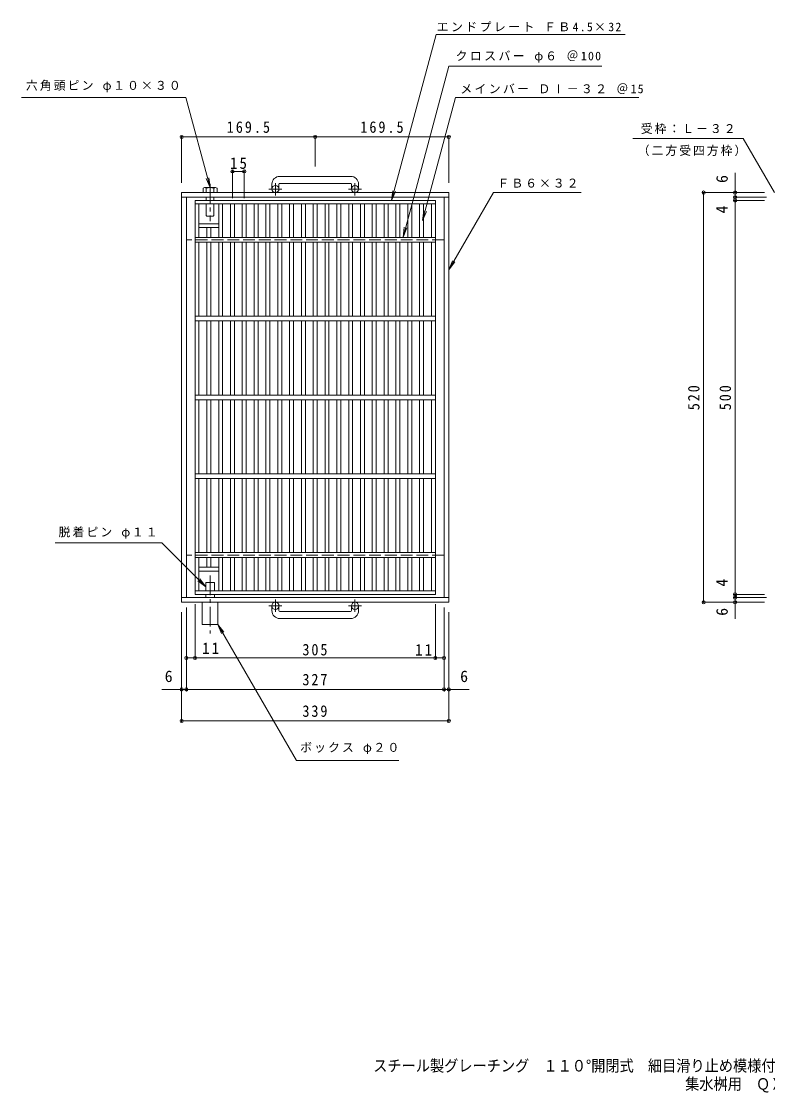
# Model space of a CAD drawing. Units: millimetres, scale not verified. Extents: x -870 to 882, y -688 to 672.
# Drawn here: x -870 to 77, y -688 to 672 of the extents above; entities that cross this region are included whole.
import ezdxf
from ezdxf.enums import TextEntityAlignment as Align

# ---------------------------------------------------------------- set-up
doc = ezdxf.new("R2010")
doc.units = ezdxf.units.MM
doc.header["$LTSCALE"] = 5
doc.header["$PDMODE"] = 32
doc.header["$PDSIZE"] = 4
doc.linetypes.add('CHAIN1', pattern=[8, 5, -1, 1, -1])
doc.linetypes.add('DASHED3', pattern=[4, 3, -1])
for name, color, linetype, lineweight in [('1-1_1-1ﾚｲﾔ', 2, 'Continuous', 9), ('1-2_1-2ﾚｲﾔ', 3, 'Continuous', 9), ('1-4_1-4ﾚｲﾔ', 7, 'Continuous', 9), ('1-5_1-5ﾚｲﾔ', 7, 'Continuous', 9), ('1-9', 4, 'Continuous', 9)]:
    doc.layers.add(name, color=color, linetype=linetype, lineweight=lineweight)
doc.layers.add('F-5_F-5ﾚｲﾔ', color=2, linetype='Continuous')
doc.styles.add('ＭＳ ゴシック', font='')
doc.styles.get('ＭＳ ゴシック').set_extended_font_data('MS Gothic')

msp = doc.modelspace()

# ---------------------------------------------------------------- linework, layer by layer
at = {"layer": '1-1_1-1ﾚｲﾔ'}
for p, q in [((-551.942, 464.979), (-551.942, 458.879)), ((-542.942, 464.979), (-542.942, 458.879)), ((-451.942, 474.979), (-541.942, 474.979)), ((-541.942, 465.979), (-451.942, 465.979)), ((-450.942, 464.979), (-450.942, 458.879)), ((-441.942, 464.979), (-441.942, 458.879)), ((-666.442, -65.621), (-666.442, 454.379)), ((-327.442, 454.379), (-666.442, 454.379)), ((-327.442, -65.621), (-327.442, 454.379)), ((-327.442, 448.379), (-666.442, 448.379)), ((-660.442, -59.621), (-660.442, 448.379)), ((-333.442, -59.621), (-333.442, 448.379)), ((-327.442, -59.621), (-666.442, -59.621)), ((-327.442, -65.621), (-666.442, -65.621)), ((-551.942, -76.222), (-551.942, -70.122)), ((-542.942, -76.222), (-542.942, -70.122)), ((-541.942, -77.222), (-451.942, -77.222)), ((-450.942, -76.222), (-450.942, -70.122)), ((-441.942, -76.222), (-441.942, -70.122)), ((-451.942, -86.222), (-541.942, -86.222))]:
    msp.add_line(p, q, dxfattribs=at)
at = {"layer": '1-1_1-1ﾚｲﾔ', "linetype": 'CHAIN1'}
for p, q in [((-547.442, 450.772), (-547.442, 466.369)), ((-446.442, 450.772), (-446.442, 466.369)), ((-539.279, 458.879), (-555.686, 458.879)), ((-438.279, 458.879), (-454.686, 458.879)), ((-547.442, -62.014), (-547.442, -77.612)), ((-446.442, -62.014), (-446.442, -77.612)), ((-539.279, -70.122), (-555.686, -70.122)), ((-438.279, -70.122), (-454.686, -70.122))]:
    msp.add_line(p, q, dxfattribs=at)
at = {"layer": '1-1_1-1ﾚｲﾔ', "linetype": 'DASHED3'}
for p, q in [((-333.442, 394.38), (-660.442, 394.38)), ((-333.442, -5.622), (-660.442, -5.622))]:
    msp.add_line(p, q, dxfattribs=at)
at = {"layer": '1-1_1-1ﾚｲﾔ'}
for centre in [(-547.442, 458.879), (-446.442, 458.879), (-547.442, -70.122), (-446.442, -70.122)]:
    msp.add_circle(centre, 4.5, dxfattribs=at)
for centre, radius, start, end in [((-541.942, 464.979), 10, 90, 180), ((-541.942, 464.979), 1, 90, 180), ((-451.942, 464.979), 10, 0, 90), ((-451.942, 464.979), 1, 0, 90), ((-541.942, -76.222), 10, 180, 270), ((-541.942, -76.222), 1, 180, 270), ((-451.942, -76.222), 10, 270, 0), ((-451.942, -76.222), 1, 270, 0)]:
    msp.add_arc(centre, radius, start, end, dxfattribs=at)
at = {"layer": '1-2_1-2ﾚｲﾔ'}
for p, q in [((-649.442, -55.622), (-649.442, 444.379)), ((-649.442, 444.379), (-344.442, 444.379)), ((-649.442, 439.878), (-344.442, 439.878)), ((-644.441, 397.379), (-644.441, 439.878)), ((-619.442, 397.379), (-619.442, 439.878)), ((-614.442, 397.379), (-614.442, 439.878)), ((-604.442, 397.379), (-604.442, 439.878)), ((-599.442, 397.379), (-599.442, 439.878)), ((-589.442, 397.379), (-589.442, 439.878)), ((-584.442, 397.379), (-584.442, 439.878)), ((-574.442, 397.379), (-574.442, 439.878)), ((-569.442, 397.379), (-569.442, 439.878)), ((-559.442, 397.379), (-559.442, 439.878)), ((-554.442, 397.379), (-554.442, 439.878)), ((-544.442, 397.379), (-544.442, 439.878)), ((-539.442, 397.379), (-539.442, 439.878)), ((-529.442, 397.379), (-529.442, 439.878)), ((-524.442, 397.379), (-524.442, 439.878)), ((-514.442, 397.379), (-514.442, 439.878)), ((-509.442, 397.379), (-509.442, 439.878)), ((-499.442, 397.379), (-499.442, 439.878)), ((-494.442, 397.379), (-494.442, 439.878)), ((-484.442, 397.379), (-484.442, 439.878)), ((-479.442, 397.379), (-479.442, 439.878)), ((-469.442, 397.379), (-469.442, 439.878)), ((-464.442, 397.379), (-464.442, 439.878)), ((-454.442, 397.379), (-454.442, 439.878)), ((-449.442, 397.379), (-449.442, 439.878)), ((-439.442, 397.379), (-439.442, 439.878)), ((-434.442, 397.379), (-434.442, 439.878)), ((-424.442, 397.379), (-424.442, 439.878)), ((-419.442, 397.379), (-419.442, 439.878)), ((-409.442, 397.379), (-409.442, 439.878)), ((-404.442, 397.379), (-404.442, 439.878)), ((-394.442, 397.379), (-394.442, 439.878)), ((-389.442, 397.379), (-389.442, 439.878)), ((-379.442, 397.379), (-379.442, 439.878)), ((-374.442, 397.379), (-374.442, 439.878)), ((-364.442, 397.379), (-364.442, 439.878)), ((-359.442, 397.379), (-359.442, 439.878)), ((-349.441, 397.379), (-349.441, 439.878)), ((-344.442, -55.622), (-344.442, 444.379)), ((-644.441, 414.879), (-619.561, 414.879)), ((-644.441, 409.878), (-619.561, 409.878)), ((-634.442, 397.379), (-634.442, 409.878)), ((-629.442, 397.379), (-629.442, 409.878)), ((-344.442, 397.379), (-649.442, 397.379)), ((-344.442, 391.379), (-649.442, 391.379)), ((-644.441, 297.379), (-644.441, 391.379)), ((-634.442, 297.379), (-634.442, 391.379)), ((-629.442, 297.379), (-629.442, 391.379)), ((-619.442, 297.379), (-619.442, 391.379)), ((-614.442, 297.379), (-614.442, 391.379)), ((-604.442, 297.379), (-604.442, 391.379)), ((-599.442, 297.379), (-599.442, 391.379)), ((-589.442, 297.379), (-589.442, 391.379)), ((-584.442, 297.379), (-584.442, 391.379)), ((-574.442, 297.379), (-574.442, 391.379)), ((-569.442, 297.379), (-569.442, 391.379)), ((-559.442, 297.379), (-559.442, 391.379)), ((-554.442, 297.379), (-554.442, 391.379)), ((-544.442, 297.379), (-544.442, 391.379)), ((-539.442, 297.379), (-539.442, 391.379)), ((-529.442, 297.379), (-529.442, 391.379)), ((-524.442, 297.379), (-524.442, 391.379)), ((-514.442, 297.379), (-514.442, 391.379)), ((-509.442, 297.379), (-509.442, 391.379)), ((-499.442, 297.379), (-499.442, 391.379)), ((-494.442, 297.379), (-494.442, 391.379)), ((-484.442, 297.379), (-484.442, 391.379)), ((-479.442, 297.379), (-479.442, 391.379)), ((-469.442, 297.379), (-469.442, 391.379)), ((-464.442, 297.379), (-464.442, 391.379)), ((-454.442, 297.379), (-454.442, 391.379)), ((-449.442, 297.379), (-449.442, 391.379)), ((-439.442, 297.379), (-439.442, 391.379)), ((-434.442, 297.379), (-434.442, 391.379)), ((-424.442, 297.379), (-424.442, 391.379)), ((-419.442, 297.379), (-419.442, 391.379)), ((-409.442, 297.379), (-409.442, 391.379)), ((-404.442, 297.379), (-404.442, 391.379)), ((-394.442, 297.379), (-394.442, 391.379)), ((-389.442, 297.379), (-389.442, 391.379)), ((-379.442, 297.379), (-379.442, 391.379)), ((-374.442, 297.379), (-374.442, 391.379)), ((-364.442, 297.379), (-364.442, 391.379)), ((-359.442, 297.379), (-359.442, 391.379)), ((-349.441, 297.379), (-349.441, 391.379)), ((-344.442, 297.379), (-649.442, 297.379)), ((-344.442, 291.379), (-649.442, 291.379)), ((-644.441, 197.379), (-644.441, 291.379)), ((-634.442, 197.379), (-634.442, 291.379)), ((-629.442, 197.379), (-629.442, 291.379)), ((-619.442, 197.379), (-619.442, 291.379)), ((-614.442, 197.379), (-614.442, 291.379)), ((-604.442, 197.379), (-604.442, 291.379)), ((-599.442, 197.379), (-599.442, 291.379)), ((-589.442, 197.379), (-589.442, 291.379)), ((-584.442, 197.379), (-584.442, 291.379)), ((-574.442, 197.379), (-574.442, 291.379)), ((-569.442, 197.379), (-569.442, 291.379)), ((-559.442, 197.379), (-559.442, 291.379)), ((-554.442, 197.379), (-554.442, 291.379)), ((-544.442, 197.379), (-544.442, 291.379)), ((-539.442, 197.379), (-539.442, 291.379)), ((-529.442, 197.379), (-529.442, 291.379)), ((-524.442, 197.379), (-524.442, 291.379)), ((-514.442, 197.379), (-514.442, 291.379)), ((-509.442, 197.379), (-509.442, 291.379)), ((-499.442, 197.379), (-499.442, 291.379)), ((-494.442, 197.379), (-494.442, 291.379)), ((-484.442, 197.379), (-484.442, 291.379)), ((-479.442, 197.379), (-479.442, 291.379)), ((-469.442, 197.379), (-469.442, 291.379)), ((-464.442, 197.379), (-464.442, 291.379)), ((-454.442, 197.379), (-454.442, 291.379)), ((-449.442, 197.379), (-449.442, 291.379)), ((-439.442, 197.379), (-439.442, 291.379)), ((-434.442, 197.379), (-434.442, 291.379)), ((-424.442, 197.379), (-424.442, 291.379)), ((-419.442, 197.379), (-419.442, 291.379)), ((-409.442, 197.379), (-409.442, 291.379)), ((-404.442, 197.379), (-404.442, 291.379)), ((-394.442, 197.379), (-394.442, 291.379)), ((-389.442, 197.379), (-389.442, 291.379)), ((-379.442, 197.379), (-379.442, 291.379)), ((-374.442, 197.379), (-374.442, 291.379)), ((-364.442, 197.379), (-364.442, 291.379)), ((-359.442, 197.379), (-359.442, 291.379)), ((-349.441, 197.379), (-349.441, 291.379)), ((-344.442, 197.379), (-649.442, 197.379)), ((-344.442, 191.379), (-649.442, 191.379)), ((-644.441, 97.379), (-644.441, 191.379)), ((-634.442, 97.379), (-634.442, 191.379)), ((-629.442, 97.379), (-629.442, 191.379)), ((-619.442, 97.379), (-619.442, 191.379)), ((-614.442, 97.379), (-614.442, 191.379)), ((-604.442, 97.379), (-604.442, 191.379)), ((-599.442, 97.379), (-599.442, 191.379)), ((-589.442, 97.379), (-589.442, 191.379)), ((-584.442, 97.379), (-584.442, 191.379)), ((-574.442, 97.379), (-574.442, 191.379)), ((-569.442, 97.379), (-569.442, 191.379)), ((-559.442, 97.379), (-559.442, 191.379)), ((-554.442, 97.379), (-554.442, 191.379)), ((-544.442, 97.379), (-544.442, 191.379)), ((-539.442, 97.379), (-539.442, 191.379)), ((-529.442, 97.379), (-529.442, 191.379)), ((-524.442, 97.379), (-524.442, 191.379)), ((-514.442, 97.379), (-514.442, 191.379)), ((-509.442, 97.379), (-509.442, 191.379)), ((-499.442, 97.379), (-499.442, 191.379)), ((-494.442, 97.379), (-494.442, 191.379)), ((-484.442, 97.379), (-484.442, 191.379)), ((-479.442, 97.379), (-479.442, 191.379)), ((-469.442, 97.379), (-469.442, 191.379)), ((-464.442, 97.379), (-464.442, 191.379)), ((-454.442, 97.379), (-454.442, 191.379)), ((-449.442, 97.379), (-449.442, 191.379)), ((-439.442, 97.379), (-439.442, 191.379)), ((-434.442, 97.379), (-434.442, 191.379)), ((-424.442, 97.379), (-424.442, 191.379)), ((-419.442, 97.379), (-419.442, 191.379)), ((-409.442, 97.379), (-409.442, 191.379)), ((-404.442, 97.379), (-404.442, 191.379)), ((-394.442, 97.379), (-394.442, 191.379)), ((-389.442, 97.379), (-389.442, 191.379)), ((-379.442, 97.379), (-379.442, 191.379)), ((-374.442, 97.379), (-374.442, 191.379)), ((-364.442, 97.379), (-364.442, 191.379)), ((-359.442, 97.379), (-359.442, 191.379)), ((-349.441, 97.379), (-349.441, 191.379)), ((-344.442, 97.379), (-649.442, 97.379)), ((-344.442, 91.379), (-649.442, 91.379)), ((-644.441, -2.621), (-644.441, 91.379)), ((-634.442, -2.621), (-634.442, 91.379)), ((-629.442, -2.621), (-629.442, 91.379)), ((-619.442, -2.621), (-619.442, 91.379)), ((-614.442, -2.621), (-614.442, 91.379)), ((-604.442, -2.621), (-604.442, 91.379)), ((-599.442, -2.621), (-599.442, 91.379)), ((-589.442, -2.621), (-589.442, 91.379)), ((-584.442, -2.621), (-584.442, 91.379)), ((-574.442, -2.621), (-574.442, 91.379)), ((-569.442, -2.621), (-569.442, 91.379)), ((-559.442, -2.621), (-559.442, 91.379)), ((-554.442, -2.621), (-554.442, 91.379)), ((-544.442, -2.621), (-544.442, 91.379)), ((-539.442, -2.621), (-539.442, 91.379)), ((-529.442, -2.621), (-529.442, 91.379)), ((-524.442, -2.621), (-524.442, 91.379)), ((-514.442, -2.621), (-514.442, 91.379)), ((-509.442, -2.621), (-509.442, 91.379)), ((-499.442, -2.621), (-499.442, 91.379)), ((-494.442, -2.621), (-494.442, 91.379)), ((-484.442, -2.621), (-484.442, 91.379)), ((-479.442, -2.621), (-479.442, 91.379)), ((-469.442, -2.621), (-469.442, 91.379)), ((-464.442, -2.621), (-464.442, 91.379)), ((-454.442, -2.621), (-454.442, 91.379)), ((-449.442, -2.621), (-449.442, 91.379)), ((-439.442, -2.621), (-439.442, 91.379)), ((-434.442, -2.621), (-434.442, 91.379)), ((-424.442, -2.621), (-424.442, 91.379)), ((-419.442, -2.621), (-419.442, 91.379)), ((-409.442, -2.621), (-409.442, 91.379)), ((-404.442, -2.621), (-404.442, 91.379)), ((-394.442, -2.621), (-394.442, 91.379)), ((-389.442, -2.621), (-389.442, 91.379)), ((-379.442, -2.621), (-379.442, 91.379)), ((-374.442, -2.621), (-374.442, 91.379)), ((-364.442, -2.621), (-364.442, 91.379)), ((-359.442, -2.621), (-359.442, 91.379)), ((-349.441, -2.621), (-349.441, 91.379)), ((-344.442, -2.621), (-649.442, -2.621)), ((-344.442, -8.621), (-649.442, -8.621)), ((-644.441, -51.122), (-644.441, -8.621)), ((-634.442, -21.121), (-634.442, -8.621)), ((-629.442, -21.121), (-629.442, -8.621)), ((-619.442, -51.122), (-619.442, -8.621)), ((-614.442, -51.122), (-614.442, -8.621)), ((-604.442, -51.122), (-604.442, -8.621)), ((-599.442, -51.122), (-599.442, -8.621)), ((-589.442, -51.122), (-589.442, -8.621)), ((-584.442, -51.122), (-584.442, -8.621)), ((-574.442, -51.122), (-574.442, -8.621)), ((-569.442, -51.122), (-569.442, -8.621)), ((-559.442, -51.122), (-559.442, -8.621)), ((-554.442, -51.122), (-554.442, -8.621)), ((-544.442, -51.122), (-544.442, -8.621)), ((-539.442, -51.122), (-539.442, -8.621)), ((-529.442, -51.122), (-529.442, -8.621)), ((-524.442, -51.122), (-524.442, -8.621)), ((-514.442, -51.122), (-514.442, -8.621)), ((-509.442, -51.122), (-509.442, -8.621)), ((-499.442, -51.122), (-499.442, -8.621)), ((-494.442, -51.122), (-494.442, -8.621)), ((-484.442, -51.122), (-484.442, -8.621)), ((-479.442, -51.122), (-479.442, -8.621)), ((-469.442, -51.122), (-469.442, -8.621)), ((-464.442, -51.122), (-464.442, -8.621)), ((-454.442, -51.122), (-454.442, -8.621)), ((-449.442, -51.122), (-449.442, -8.621)), ((-439.442, -51.122), (-439.442, -8.621)), ((-434.442, -51.122), (-434.442, -8.621)), ((-424.442, -51.122), (-424.442, -8.621)), ((-419.442, -51.122), (-419.442, -8.621)), ((-409.442, -51.122), (-409.442, -8.621)), ((-404.442, -51.122), (-404.442, -8.621)), ((-394.442, -51.122), (-394.442, -8.621)), ((-389.442, -51.122), (-389.442, -8.621)), ((-379.442, -51.122), (-379.442, -8.621)), ((-374.442, -51.122), (-374.442, -8.621)), ((-364.442, -51.122), (-364.442, -8.621)), ((-359.442, -51.122), (-359.442, -8.621)), ((-349.441, -51.122), (-349.441, -8.621)), ((-644.441, -21.121), (-619.561, -21.121)), ((-644.441, -26.121), (-619.561, -26.121)), ((-344.442, -51.122), (-649.442, -51.122)), ((-344.442, -55.622), (-649.442, -55.622))]:
    msp.add_line(p, q, dxfattribs=at)
at = {"layer": '1-4_1-4ﾚｲﾔ'}
for p, q in [((-666.442, 466.879), (-666.442, 526.479)), ((-666.442, 524.979), (-327.442, 524.979)), ((-496.942, 487.479), (-496.942, 526.479)), ((-327.442, 466.879), (-327.442, 526.479)), ((-601.942, 447.346), (-601.942, 482.738)), ((-601.942, 481.238), (-587.002, 481.238)), ((-587.002, 447.346), (-587.002, 482.738)), ((35.946, -86.622), (35.946, 479.507)), ((73.446, 454.38), (-5.554, 454.38)), ((-4.054, -65.622), (-4.054, 454.38)), ((75.946, 448.379), (34.446, 448.379)), ((73.446, 444.379), (34.446, 444.379)), ((73.446, -65.622), (-5.554, -65.622)), ((73.446, -55.622), (34.446, -55.622)), ((75.946, -59.622), (34.446, -59.622)), ((-666.442, -78.121), (-666.442, -217.722)), ((-660.442, -72.121), (-660.442, -177.722)), ((-649.442, -68.122), (-649.442, -137.722)), ((-344.442, -137.722), (-344.442, -68.122)), ((-333.442, -72.121), (-333.442, -177.722)), ((-327.442, -78.121), (-327.442, -217.722)), ((-660.442, -136.222), (-649.442, -136.222)), ((-691.475, -176.222), (-301.589, -176.222)), ((-666.442, -216.222), (-327.442, -216.222))]:
    msp.add_line(p, q, dxfattribs=at)
msp.add_lwpolyline([(-649.442, -136.222), (-344.442, -136.222), (-333.442, -136.222)], dxfattribs=at)
for p in [(-666.442, 524.979), (-496.942, 524.979), (-327.442, 524.979), (-601.942, 481.238), (-587.002, 481.238), (-4.054, 454.38), (35.946, 454.38), (35.946, 448.379), (35.946, 444.379), (35.946, -55.622), (-4.054, -65.622), (35.946, -59.622), (35.946, -65.622), (-660.442, -136.222), (-649.442, -136.222), (-344.442, -136.222), (-333.442, -136.222), (-666.442, -176.222), (-660.442, -176.222), (-333.442, -176.222), (-327.442, -176.222), (-666.442, -216.222), (-327.442, -216.222)]:
    msp.add_point(p, dxfattribs=at)
at = {"layer": '1-5_1-5ﾚｲﾔ'}
for p, q in [((-399.917, 444.379), (-343.487, 654.979)), ((-343.487, 654.979), (-103.732, 654.979)), ((-385.491, 397.879), (-327.32, 614.979)), ((-327.32, 614.979), (-133.141, 614.979)), ((-869.757, 574.979), (-661.041, 574.979)), ((-630.442, 460.779), (-661.041, 574.979)), ((-360.581, 418.878), (-318.754, 574.979)), ((-318.754, 574.979), (-86.427, 574.979)), ((-94.06, 523.059), (46.294, 523.059)), ((85.946, 454.38), (46.294, 523.059)), ((-630.442, 460.779), (-635.225, 472.327)), ((-630.442, 460.779), (-632.073, 473.172)), ((-399.917, 444.379), (-398.285, 456.772)), ((-399.917, 444.379), (-395.133, 455.928)), ((-360.581, 418.878), (-358.95, 431.272)), ((-360.581, 418.878), (-355.798, 430.427)), ((-385.491, 397.879), (-383.86, 410.272)), ((-385.491, 397.879), (-380.708, 409.427)), ((-327.442, 356.385), (-322.658, 367.934)), ((-327.442, 356.385), (-319.832, 366.302)), ((-691.442, 9.629), (-826.746, 9.629)), ((-635.942, -45.871), (-691.442, 9.629)), ((-635.942, -45.871), (-645.859, -38.262)), ((-635.942, -45.871), (-643.551, -35.954)), ((-620.442, -93.621), (-615.658, -105.17)), ((-520.791, -266.222), (-390.635, -266.222))]:
    msp.add_line(p, q, dxfattribs=at)
for points in [[(-327.442, 356.385), (-270.865, 454.379), (-159.273, 454.379)], [(-520.791, -266.222), (-620.442, -93.621), (-612.832, -103.538)]]:
    msp.add_lwpolyline(points, dxfattribs=at)
at = {"layer": '1-9', "linetype": 'CHAIN1'}
for p, q in [((-630.442, 465.478), (-630.442, 418.204)), ((-630.442, -31.519), (-630.442, -105.268))]:
    msp.add_line(p, q, dxfattribs=at)
at = {"layer": '1-9'}
for p, q in [((-639.327, 460.036), (-639.327, 454.379)), ((-637.384, 460.779), (-623.499, 460.779)), ((-635.442, 454.379), (-635.442, 460.036)), ((-625.442, 454.379), (-625.442, 460.036)), ((-621.557, 460.036), (-621.557, 454.379)), ((-635.442, 444.379), (-635.442, 448.379)), ((-635.442, 425.191), (-635.442, 439.88)), ((-625.442, 444.379), (-625.442, 448.379)), ((-625.442, 425.191), (-625.442, 439.88)), ((-634.63, 424.379), (-635.442, 425.191)), ((-626.254, 424.379), (-634.63, 424.379)), ((-626.254, 424.379), (-625.442, 425.191)), ((-624.942, -40.621), (-635.942, -40.621)), ((-635.942, -51.121), (-635.942, -40.621)), ((-624.942, -51.121), (-624.942, -40.621)), ((-640.442, -65.621), (-640.442, -93.621)), ((-635.942, -59.621), (-635.942, -55.621)), ((-624.942, -59.621), (-624.942, -55.621)), ((-620.442, -65.621), (-620.442, -93.621)), ((-620.442, -93.621), (-640.442, -93.621))]:
    msp.add_line(p, q, dxfattribs=at)
for centre, radius, start, end in [((-637.384, 457.869), 2.91, 48.12389, 131.8763), ((-630.442, 443.589), 17.19, 73.09029, 106.90971), ((-623.499, 457.869), 2.91, 48.1237, 131.87611)]:
    msp.add_arc(centre, radius, start, end, dxfattribs=at)

# ---------------------------------------------------------------- texts
at = {"layer": '1-4_1-4ﾚｲﾔ', "color": 2, "style": 'ＭＳ ゴシック'}
for s, p in [('6', (30.946, 466.593)), ('4', (30.946, 427.853)), ('4', (30.946, -45.711)), ('6', (30.946, -82.752))]:
    msp.add_text(s, height=14.66, rotation=90, dxfattribs=at).set_placement(p, align=Align.BOTTOM_LEFT)
for p in [(-687.883, -171.222), (-312.96, -171.222)]:
    msp.add_text('6', height=14.66, dxfattribs=at).set_placement(p, align=Align.BOTTOM_LEFT)
at = {"layer": '1-4_1-4ﾚｲﾔ', "color": 2, "char_height": 14.66, "attachment_point": 7, "style": 'ＭＳ ゴシック'}
for s, insert in [('\\T1.28;\\W0.9;169.5', (-609.192, 529.979)), ('\\T1.28;\\W0.9;169.5', (-439.692, 529.979)), ('\\T1.27;\\W0.95;15', (-605.097, 484.238)), ('\\T1.27;\\W0.95;11', (-640.429, -131.222)), ('\\T1.27;\\W0.9;305', (-513.192, -133.222)), ('\\T1.27;\\W0.95;11', (-370.159, -133.222)), ('\\T1.27;\\W0.9;327', (-513.192, -171.222)), ('\\T1.27;\\W0.9;339', (-513.192, -211.222))]:
    msp.add_mtext(s, dxfattribs=dict(at, insert=insert))
at = {"layer": '1-4_1-4ﾚｲﾔ', "color": 2, "char_height": 14.66, "attachment_point": 7, "rotation": 90, "style": 'ＭＳ ゴシック'}
for s, insert in [('\\T1.27;\\W0.9;520', (-9.054, 178.129)), ('\\T1.27;\\W0.9;500', (30.946, 178.129))]:
    msp.add_mtext(s, dxfattribs=dict(at, insert=insert))
at = {"layer": '1-5_1-5ﾚｲﾔ', "char_height": 11, "attachment_point": 7, "style": 'ＭＳ ゴシック'}
for s, insert in [('\\T1.21;エンドプレート\\~ＦＢ4.5×32', (-342.713, 658.47)), ('\\T1.21;クロスバー\\~φ６\\~＠100', (-318.743, 619.253)), ('\\T1.18;六角頭ピン\\~φ１０×３０', (-864.131, 581.797)), ('\\T1.2;メインバー\\~ＤⅠ－３２\\~＠15', (-312.677, 579.399)), ('\\T1.17;受枠：Ｌ－３２', (-83.771, 528.719)), ('\\T1.17;（二方受四方枠）', (-87.696, 500.688)), ('\\T1.17;ＦＢ６×３２', (-265.538, 460.568)), ('\\T1.18;脱着ピン\\~φ１１', (-822.653, 14.957)), ('\\T1.18;ボックス\\~φ２０', (-516.026, -258.372))]:
    msp.add_mtext(s, dxfattribs=dict(at, insert=insert))
at = {"layer": 'F-5_F-5ﾚｲﾔ', "style": 'ＭＳ ゴシック', "width": 0.9}
for s, p in [('スチール製グレーチング\u3000１１０°開閉式\u3000細目滑り止め模様付', (-423.256, -665.515)), ('集水桝用\u3000ＱＸＦ ４３３２', (-27.495, -688.582))]:
    msp.add_text(s, height=14.66, dxfattribs=at).set_placement(p, align=Align.BOTTOM_LEFT)

doc.saveas('drawing.dxf')
